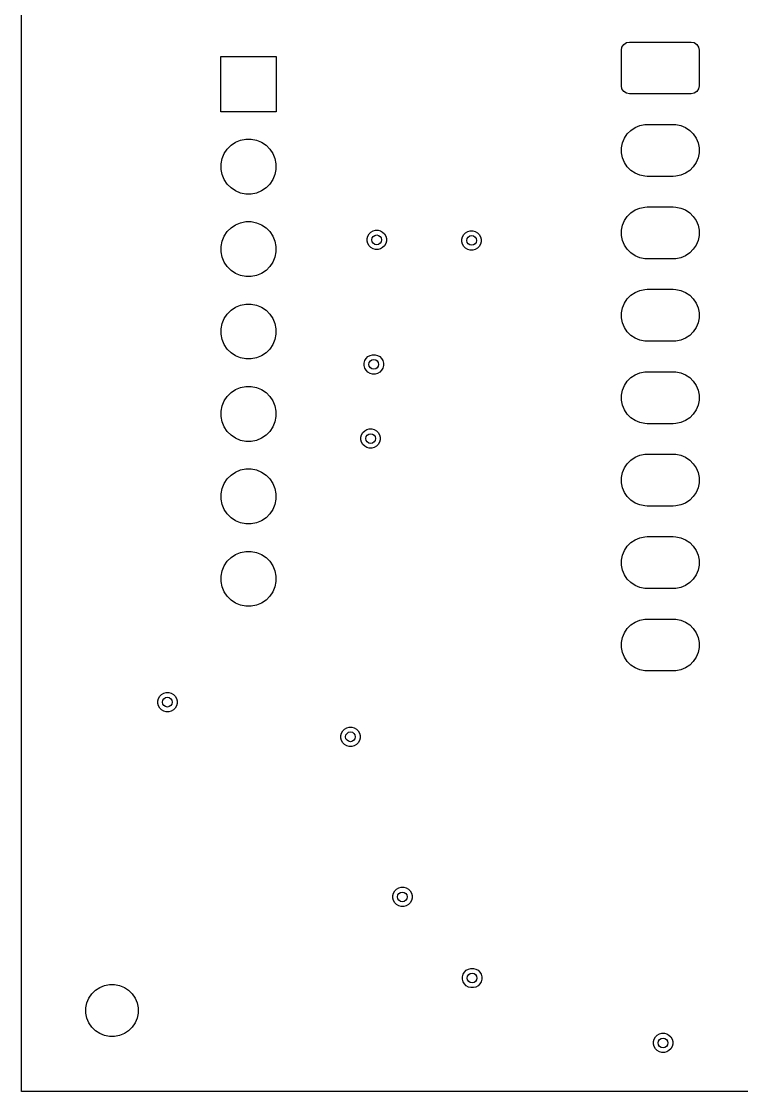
# Model space of a CAD drawing. Extents: x 44.5 to 133, y -119 to -55.5.
# Drawn here: x 44.5 to 66.7, y -119 to -86.02 of the extents above; entities that cross this region are included whole.
import ezdxf

# ---------------------------------------------------------------- set-up
doc = ezdxf.new("R2010")
doc.units = 0
doc.layers.add('BLACK', color=7, linetype='CONTINUOUS')

msp = doc.modelspace()

# ---------------------------------------------------------------- linework, layer by layer
at = {"layer": 'BLACK', "linetype": 'CONTINUOUS'}
for p, q in [((44.5, -119), (44.5, -55.5)), ((63.063223, -86.733223), (63.144329, -86.67903)), ((63.144329, -86.67903), (63.24, -86.66)), ((63.24, -86.66), (65.14, -86.66)), ((65.14, -86.66), (65.235671, -86.67903)), ((65.235671, -86.67903), (65.316777, -86.733223)), ((62.99, -86.91), (63.00903, -86.814329)), ((62.99, -88.01), (62.99, -86.91)), ((63.00903, -86.814329), (63.063223, -86.733223)), ((65.316777, -86.733223), (65.37097, -86.814329)), ((65.37097, -86.814329), (65.39, -86.91)), ((65.39, -86.91), (65.39, -88.01)), ((50.65, -88.81), (50.65, -87.11)), ((50.65, -87.11), (52.35, -87.11)), ((52.35, -87.11), (52.35, -88.81)), ((63.00903, -88.105671), (62.99, -88.01)), ((65.39, -88.01), (65.37097, -88.105671)), ((63.063223, -88.186777), (63.00903, -88.105671)), ((63.144329, -88.24097), (63.063223, -88.186777)), ((63.24, -88.26), (63.144329, -88.24097)), ((65.14, -88.26), (63.24, -88.26)), ((65.235671, -88.24097), (65.14, -88.26)), ((65.316777, -88.186777), (65.235671, -88.24097)), ((65.37097, -88.105671), (65.316777, -88.186777)), ((52.35, -88.81), (50.65, -88.81)), ((63.282485, -89.381592), (63.412883, -89.294463)), ((63.412883, -89.294463), (63.557772, -89.234448)), ((63.557772, -89.234448), (63.711586, -89.203852)), ((63.711586, -89.203852), (63.79, -89.2)), ((63.79, -89.2), (64.59, -89.2)), ((64.59, -89.2), (64.668414, -89.203852)), ((64.668414, -89.203852), (64.822228, -89.234448)), ((64.822228, -89.234448), (64.967117, -89.294463)), ((64.967117, -89.294463), (65.097515, -89.381592)), ((51.099313, -89.750367), (51.253258, -89.686601)), ((51.253258, -89.686601), (51.416685, -89.654093)), ((51.416685, -89.654093), (51.583315, -89.654093)), ((51.583315, -89.654093), (51.746742, -89.686601)), ((51.746742, -89.686601), (51.900687, -89.750367)), ((63.024448, -89.767772), (63.084463, -89.622883)), ((63.084463, -89.622883), (63.171592, -89.492485)), ((63.171592, -89.492485), (63.282485, -89.381592)), ((65.097515, -89.381592), (65.208408, -89.492485)), ((65.208408, -89.492485), (65.295537, -89.622883)), ((65.295537, -89.622883), (65.355552, -89.767772)), ((50.750367, -90.099313), (50.842941, -89.960766)), ((50.842941, -89.960766), (50.960766, -89.842941)), ((50.960766, -89.842941), (51.099313, -89.750367)), ((51.900687, -89.750367), (52.039234, -89.842941)), ((52.039234, -89.842941), (52.157059, -89.960766)), ((52.157059, -89.960766), (52.249633, -90.099313)), ((62.993852, -89.921586), (63.024448, -89.767772)), ((62.993852, -90.078414), (62.993852, -89.921586)), ((65.355552, -89.767772), (65.386148, -89.921586)), ((65.386148, -89.921586), (65.386148, -90.078414)), ((50.654093, -90.416685), (50.686601, -90.253258)), ((50.686601, -90.253258), (50.750367, -90.099313)), ((52.249633, -90.099313), (52.313399, -90.253258)), ((52.313399, -90.253258), (52.345907, -90.416685)), ((63.024448, -90.232228), (62.993852, -90.078414)), ((63.084463, -90.377117), (63.024448, -90.232228)), ((65.355552, -90.232228), (65.295537, -90.377117)), ((65.386148, -90.078414), (65.355552, -90.232228)), ((50.654093, -90.583315), (50.654093, -90.416685)), ((50.686601, -90.746742), (50.654093, -90.583315)), ((52.345907, -90.583315), (52.313399, -90.746742)), ((52.345907, -90.416685), (52.345907, -90.583315)), ((63.171592, -90.507515), (63.084463, -90.377117)), ((63.282485, -90.618408), (63.171592, -90.507515)), ((63.412883, -90.705537), (63.282485, -90.618408)), ((65.097515, -90.618408), (64.967117, -90.705537)), ((65.208408, -90.507515), (65.097515, -90.618408)), ((65.295537, -90.377117), (65.208408, -90.507515)), ((50.750367, -90.900687), (50.686601, -90.746742)), ((50.842941, -91.039234), (50.750367, -90.900687)), ((52.249633, -90.900687), (52.157059, -91.039234)), ((52.313399, -90.746742), (52.249633, -90.900687)), ((63.557772, -90.765552), (63.412883, -90.705537)), ((63.711586, -90.796148), (63.557772, -90.765552)), ((63.79, -90.8), (63.711586, -90.796148)), ((64.59, -90.8), (63.79, -90.8)), ((64.668414, -90.796148), (64.59, -90.8)), ((64.822228, -90.765552), (64.668414, -90.796148)), ((64.967117, -90.705537), (64.822228, -90.765552)), ((50.960766, -91.157059), (50.842941, -91.039234)), ((51.099313, -91.249633), (50.960766, -91.157059)), ((51.253258, -91.313399), (51.099313, -91.249633)), ((51.416685, -91.345907), (51.253258, -91.313399)), ((51.746742, -91.313399), (51.583315, -91.345907)), ((51.900687, -91.249633), (51.746742, -91.313399)), ((52.039234, -91.157059), (51.900687, -91.249633)), ((52.157059, -91.039234), (52.039234, -91.157059)), ((51.583315, -91.345907), (51.416685, -91.345907)), ((63.171592, -92.032485), (63.282485, -91.921592)), ((63.282485, -91.921592), (63.412883, -91.834463)), ((63.412883, -91.834463), (63.557772, -91.774448)), ((63.557772, -91.774448), (63.711586, -91.743852)), ((63.711586, -91.743852), (63.79, -91.74)), ((63.79, -91.74), (64.59, -91.74)), ((64.59, -91.74), (64.668414, -91.743852)), ((64.668414, -91.743852), (64.822228, -91.774448)), ((64.822228, -91.774448), (64.967117, -91.834463)), ((64.967117, -91.834463), (65.097515, -91.921592)), ((65.097515, -91.921592), (65.208408, -92.032485)), ((50.960766, -92.382941), (51.099313, -92.290367)), ((51.099313, -92.290367), (51.253258, -92.226601)), ((51.253258, -92.226601), (51.416685, -92.194093)), ((51.416685, -92.194093), (51.583315, -92.194093)), ((51.583315, -92.194093), (51.746742, -92.226601)), ((51.746742, -92.226601), (51.900687, -92.290367)), ((51.900687, -92.290367), (52.039234, -92.382941)), ((62.993852, -92.461586), (63.024448, -92.307772)), ((63.024448, -92.307772), (63.084463, -92.162883)), ((63.084463, -92.162883), (63.171592, -92.032485)), ((65.208408, -92.032485), (65.295537, -92.162883)), ((65.295537, -92.162883), (65.355552, -92.307772)), ((65.355552, -92.307772), (65.386148, -92.461586)), ((50.686601, -92.793258), (50.750367, -92.639313)), ((50.750367, -92.639313), (50.842941, -92.500766)), ((50.842941, -92.500766), (50.960766, -92.382941)), ((52.039234, -92.382941), (52.157059, -92.500766)), ((52.157059, -92.500766), (52.249633, -92.639313)), ((52.249633, -92.639313), (52.313399, -92.793258)), ((55.153867, -92.717042), (55.174136, -92.641395)), ((55.174136, -92.641395), (55.213294, -92.573572)), ((55.213294, -92.573572), (55.268672, -92.518194)), ((55.268672, -92.518194), (55.336495, -92.479036)), ((55.336495, -92.479036), (55.412142, -92.458767)), ((55.412142, -92.458767), (55.490458, -92.458767)), ((55.490458, -92.458767), (55.566105, -92.479036)), ((55.566105, -92.479036), (55.633928, -92.518194)), ((55.633928, -92.518194), (55.689306, -92.573572)), ((55.689306, -92.573572), (55.728464, -92.641395)), ((55.728464, -92.641395), (55.748733, -92.717042)), ((58.077167, -92.735242), (58.097436, -92.659595)), ((58.097436, -92.659595), (58.136594, -92.591772)), ((58.136594, -92.591772), (58.191972, -92.536394)), ((58.191972, -92.536394), (58.259795, -92.497236)), ((58.259795, -92.497236), (58.335442, -92.476967)), ((58.335442, -92.476967), (58.413758, -92.476967)), ((58.413758, -92.476967), (58.489405, -92.497236)), ((58.489405, -92.497236), (58.557228, -92.536394)), ((58.557228, -92.536394), (58.612606, -92.591772)), ((58.612606, -92.591772), (58.651764, -92.659595)), ((58.651764, -92.659595), (58.672033, -92.735242)), ((62.993852, -92.618414), (62.993852, -92.461586)), ((63.024448, -92.772228), (62.993852, -92.618414)), ((65.386148, -92.618414), (65.355552, -92.772228)), ((65.386148, -92.461586), (65.386148, -92.618414)), ((50.654093, -92.956685), (50.686601, -92.793258)), ((50.654093, -93.123315), (50.654093, -92.956685)), ((52.313399, -92.793258), (52.345907, -92.956685)), ((52.345907, -92.956685), (52.345907, -93.123315)), ((55.153867, -92.795358), (55.153867, -92.717042)), ((55.174136, -92.871005), (55.153867, -92.795358)), ((55.213294, -92.938828), (55.174136, -92.871005)), ((55.268672, -92.994206), (55.213294, -92.938828)), ((55.689306, -92.938828), (55.633928, -92.994206)), ((55.728464, -92.871005), (55.689306, -92.938828)), ((55.748733, -92.795358), (55.728464, -92.871005)), ((55.748733, -92.717042), (55.748733, -92.795358)), ((58.077167, -92.813558), (58.077167, -92.735242)), ((58.097436, -92.889205), (58.077167, -92.813558)), ((58.136594, -92.957028), (58.097436, -92.889205)), ((58.191972, -93.012406), (58.136594, -92.957028)), ((58.612606, -92.957028), (58.557228, -93.012406)), ((58.651764, -92.889205), (58.612606, -92.957028)), ((58.672033, -92.813558), (58.651764, -92.889205)), ((58.672033, -92.735242), (58.672033, -92.813558)), ((63.084463, -92.917117), (63.024448, -92.772228)), ((63.171592, -93.047515), (63.084463, -92.917117)), ((65.295537, -92.917117), (65.208408, -93.047515)), ((65.355552, -92.772228), (65.295537, -92.917117)), ((50.686601, -93.286742), (50.654093, -93.123315)), ((50.750367, -93.440687), (50.686601, -93.286742)), ((52.313399, -93.286742), (52.249633, -93.440687)), ((52.345907, -93.123315), (52.313399, -93.286742)), ((55.336495, -93.033364), (55.268672, -92.994206)), ((55.412142, -93.053633), (55.336495, -93.033364)), ((55.490458, -93.053633), (55.412142, -93.053633)), ((55.566105, -93.033364), (55.490458, -93.053633)), ((55.633928, -92.994206), (55.566105, -93.033364)), ((58.259795, -93.051564), (58.191972, -93.012406)), ((58.335442, -93.071833), (58.259795, -93.051564)), ((58.413758, -93.071833), (58.335442, -93.071833)), ((58.489405, -93.051564), (58.413758, -93.071833)), ((58.557228, -93.012406), (58.489405, -93.051564)), ((63.282485, -93.158408), (63.171592, -93.047515)), ((63.412883, -93.245537), (63.282485, -93.158408)), ((63.557772, -93.305552), (63.412883, -93.245537)), ((63.711586, -93.336148), (63.557772, -93.305552)), ((64.822228, -93.305552), (64.668414, -93.336148)), ((64.967117, -93.245537), (64.822228, -93.305552)), ((65.097515, -93.158408), (64.967117, -93.245537)), ((65.208408, -93.047515), (65.097515, -93.158408)), ((50.842941, -93.579234), (50.750367, -93.440687)), ((50.960766, -93.697059), (50.842941, -93.579234)), ((52.157059, -93.579234), (52.039234, -93.697059)), ((52.249633, -93.440687), (52.157059, -93.579234)), ((63.79, -93.34), (63.711586, -93.336148)), ((64.59, -93.34), (63.79, -93.34)), ((64.668414, -93.336148), (64.59, -93.34)), ((51.099313, -93.789633), (50.960766, -93.697059)), ((51.253258, -93.853399), (51.099313, -93.789633)), ((51.416685, -93.885907), (51.253258, -93.853399)), ((51.583315, -93.885907), (51.416685, -93.885907)), ((51.746742, -93.853399), (51.583315, -93.885907)), ((51.900687, -93.789633), (51.746742, -93.853399)), ((52.039234, -93.697059), (51.900687, -93.789633)), ((63.557772, -94.314448), (63.711586, -94.283852)), ((63.711586, -94.283852), (63.79, -94.28)), ((63.79, -94.28), (64.59, -94.28)), ((64.59, -94.28), (64.668414, -94.283852)), ((64.668414, -94.283852), (64.822228, -94.314448)), ((63.084463, -94.702883), (63.171592, -94.572485)), ((63.171592, -94.572485), (63.282485, -94.461592)), ((63.282485, -94.461592), (63.412883, -94.374463)), ((63.412883, -94.374463), (63.557772, -94.314448)), ((64.822228, -94.314448), (64.967117, -94.374463)), ((64.967117, -94.374463), (65.097515, -94.461592)), ((65.097515, -94.461592), (65.208408, -94.572485)), ((65.208408, -94.572485), (65.295537, -94.702883)), ((50.842941, -95.040766), (50.960766, -94.922941)), ((50.960766, -94.922941), (51.099313, -94.830367)), ((51.099313, -94.830367), (51.253258, -94.766601)), ((51.253258, -94.766601), (51.416685, -94.734093)), ((51.416685, -94.734093), (51.583315, -94.734093)), ((51.583315, -94.734093), (51.746742, -94.766601)), ((51.746742, -94.766601), (51.900687, -94.830367)), ((51.900687, -94.830367), (52.039234, -94.922941)), ((52.039234, -94.922941), (52.157059, -95.040766)), ((62.993852, -95.001586), (63.024448, -94.847772)), ((63.024448, -94.847772), (63.084463, -94.702883)), ((65.295537, -94.702883), (65.355552, -94.847772)), ((65.355552, -94.847772), (65.386148, -95.001586)), ((50.686601, -95.333258), (50.750367, -95.179313)), ((50.750367, -95.179313), (50.842941, -95.040766)), ((52.157059, -95.040766), (52.249633, -95.179313)), ((52.249633, -95.179313), (52.313399, -95.333258)), ((62.993852, -95.158414), (62.993852, -95.001586)), ((63.024448, -95.312228), (62.993852, -95.158414)), ((65.386148, -95.158414), (65.355552, -95.312228)), ((65.386148, -95.001586), (65.386148, -95.158414)), ((50.654093, -95.496685), (50.686601, -95.333258)), ((50.654093, -95.663315), (50.654093, -95.496685)), ((52.313399, -95.333258), (52.345907, -95.496685)), ((52.345907, -95.496685), (52.345907, -95.663315)), ((63.084463, -95.457117), (63.024448, -95.312228)), ((63.171592, -95.587515), (63.084463, -95.457117)), ((63.282485, -95.698408), (63.171592, -95.587515)), ((65.208408, -95.587515), (65.097515, -95.698408)), ((65.295537, -95.457117), (65.208408, -95.587515)), ((65.355552, -95.312228), (65.295537, -95.457117)), ((50.686601, -95.826742), (50.654093, -95.663315)), ((50.750367, -95.980687), (50.686601, -95.826742)), ((52.313399, -95.826742), (52.249633, -95.980687)), ((52.345907, -95.663315), (52.313399, -95.826742)), ((63.412883, -95.785537), (63.282485, -95.698408)), ((63.557772, -95.845552), (63.412883, -95.785537)), ((63.711586, -95.876148), (63.557772, -95.845552)), ((63.79, -95.88), (63.711586, -95.876148)), ((64.59, -95.88), (63.79, -95.88)), ((64.668414, -95.876148), (64.59, -95.88)), ((64.822228, -95.845552), (64.668414, -95.876148)), ((64.967117, -95.785537), (64.822228, -95.845552)), ((65.097515, -95.698408), (64.967117, -95.785537)), ((50.842941, -96.119234), (50.750367, -95.980687)), ((50.960766, -96.237059), (50.842941, -96.119234)), ((51.099313, -96.329633), (50.960766, -96.237059)), ((52.039234, -96.237059), (51.900687, -96.329633)), ((52.157059, -96.119234), (52.039234, -96.237059)), ((52.249633, -95.980687), (52.157059, -96.119234)), ((51.253258, -96.393399), (51.099313, -96.329633)), ((51.416685, -96.425907), (51.253258, -96.393399)), ((51.583315, -96.425907), (51.416685, -96.425907)), ((51.746742, -96.393399), (51.583315, -96.425907)), ((51.900687, -96.329633), (51.746742, -96.393399)), ((55.063067, -96.553742), (55.083336, -96.478095)), ((55.063067, -96.632058), (55.063067, -96.553742)), ((55.083336, -96.478095), (55.122494, -96.410272)), ((55.122494, -96.410272), (55.177872, -96.354894)), ((55.177872, -96.354894), (55.245695, -96.315736)), ((55.245695, -96.315736), (55.321342, -96.295467)), ((55.321342, -96.295467), (55.399658, -96.295467)), ((55.399658, -96.295467), (55.475305, -96.315736)), ((55.475305, -96.315736), (55.543128, -96.354894)), ((55.543128, -96.354894), (55.598506, -96.410272)), ((55.598506, -96.410272), (55.637664, -96.478095)), ((55.637664, -96.478095), (55.657933, -96.553742)), ((55.657933, -96.553742), (55.657933, -96.632058)), ((55.083336, -96.707705), (55.063067, -96.632058)), ((55.122494, -96.775528), (55.083336, -96.707705)), ((55.177872, -96.830906), (55.122494, -96.775528)), ((55.245695, -96.870064), (55.177872, -96.830906)), ((55.321342, -96.890333), (55.245695, -96.870064)), ((55.399658, -96.890333), (55.321342, -96.890333)), ((55.475305, -96.870064), (55.399658, -96.890333)), ((55.543128, -96.830906), (55.475305, -96.870064)), ((55.598506, -96.775528), (55.543128, -96.830906)), ((55.637664, -96.707705), (55.598506, -96.775528)), ((55.657933, -96.632058), (55.637664, -96.707705)), ((63.282485, -97.001592), (63.412883, -96.914463)), ((63.412883, -96.914463), (63.557772, -96.854448)), ((63.557772, -96.854448), (63.711586, -96.823852)), ((63.711586, -96.823852), (63.79, -96.82)), ((63.79, -96.82), (64.59, -96.82)), ((64.59, -96.82), (64.668414, -96.823852)), ((64.668414, -96.823852), (64.822228, -96.854448)), ((64.822228, -96.854448), (64.967117, -96.914463)), ((64.967117, -96.914463), (65.097515, -97.001592)), ((51.253258, -97.306601), (51.416685, -97.274093)), ((51.416685, -97.274093), (51.583315, -97.274093)), ((51.583315, -97.274093), (51.746742, -97.306601)), ((63.024448, -97.387772), (63.084463, -97.242883)), ((63.084463, -97.242883), (63.171592, -97.112485)), ((63.171592, -97.112485), (63.282485, -97.001592)), ((65.097515, -97.001592), (65.208408, -97.112485)), ((65.208408, -97.112485), (65.295537, -97.242883)), ((65.295537, -97.242883), (65.355552, -97.387772)), ((50.750367, -97.719313), (50.842941, -97.580766)), ((50.842941, -97.580766), (50.960766, -97.462941)), ((50.960766, -97.462941), (51.099313, -97.370367)), ((51.099313, -97.370367), (51.253258, -97.306601)), ((51.746742, -97.306601), (51.900687, -97.370367)), ((51.900687, -97.370367), (52.039234, -97.462941)), ((52.039234, -97.462941), (52.157059, -97.580766)), ((52.157059, -97.580766), (52.249633, -97.719313)), ((62.993852, -97.541586), (63.024448, -97.387772)), ((62.993852, -97.698414), (62.993852, -97.541586)), ((65.355552, -97.387772), (65.386148, -97.541586)), ((65.386148, -97.541586), (65.386148, -97.698414)), ((50.654093, -98.036685), (50.686601, -97.873258)), ((50.686601, -97.873258), (50.750367, -97.719313)), ((52.249633, -97.719313), (52.313399, -97.873258)), ((52.313399, -97.873258), (52.345907, -98.036685)), ((63.024448, -97.852228), (62.993852, -97.698414)), ((63.084463, -97.997117), (63.024448, -97.852228)), ((65.355552, -97.852228), (65.295537, -97.997117)), ((65.386148, -97.698414), (65.355552, -97.852228)), ((50.654093, -98.203315), (50.654093, -98.036685)), ((50.686601, -98.366742), (50.654093, -98.203315)), ((52.345907, -98.203315), (52.313399, -98.366742)), ((52.345907, -98.036685), (52.345907, -98.203315)), ((63.171592, -98.127515), (63.084463, -97.997117)), ((63.282485, -98.238408), (63.171592, -98.127515)), ((63.412883, -98.325537), (63.282485, -98.238408)), ((65.097515, -98.238408), (64.967117, -98.325537)), ((65.208408, -98.127515), (65.097515, -98.238408)), ((65.295537, -97.997117), (65.208408, -98.127515)), ((50.750367, -98.520687), (50.686601, -98.366742)), ((50.842941, -98.659234), (50.750367, -98.520687)), ((52.249633, -98.520687), (52.157059, -98.659234)), ((52.313399, -98.366742), (52.249633, -98.520687)), ((55.147195, -98.601136), (55.222842, -98.580867)), ((55.222842, -98.580867), (55.301158, -98.580867)), ((55.301158, -98.580867), (55.376805, -98.601136)), ((63.557772, -98.385552), (63.412883, -98.325537)), ((63.711586, -98.416148), (63.557772, -98.385552)), ((63.79, -98.42), (63.711586, -98.416148)), ((64.59, -98.42), (63.79, -98.42)), ((64.668414, -98.416148), (64.59, -98.42)), ((64.822228, -98.385552), (64.668414, -98.416148)), ((64.967117, -98.325537), (64.822228, -98.385552)), ((50.960766, -98.777059), (50.842941, -98.659234)), ((51.099313, -98.869633), (50.960766, -98.777059)), ((51.253258, -98.933399), (51.099313, -98.869633)), ((51.900687, -98.869633), (51.746742, -98.933399)), ((52.039234, -98.777059), (51.900687, -98.869633)), ((52.157059, -98.659234), (52.039234, -98.777059)), ((54.964567, -98.839142), (54.984836, -98.763495)), ((54.964567, -98.917458), (54.964567, -98.839142)), ((54.984836, -98.993105), (54.964567, -98.917458)), ((54.984836, -98.763495), (55.023994, -98.695672)), ((55.023994, -98.695672), (55.079372, -98.640294)), ((55.079372, -98.640294), (55.147195, -98.601136)), ((55.376805, -98.601136), (55.444628, -98.640294)), ((55.444628, -98.640294), (55.500006, -98.695672)), ((55.500006, -98.695672), (55.539164, -98.763495)), ((55.539164, -98.763495), (55.559433, -98.839142)), ((55.559433, -98.917458), (55.539164, -98.993105)), ((55.559433, -98.839142), (55.559433, -98.917458)), ((51.416685, -98.965907), (51.253258, -98.933399)), ((51.583315, -98.965907), (51.416685, -98.965907)), ((51.746742, -98.933399), (51.583315, -98.965907)), ((55.023994, -99.060928), (54.984836, -98.993105)), ((55.079372, -99.116306), (55.023994, -99.060928)), ((55.147195, -99.155464), (55.079372, -99.116306)), ((55.222842, -99.175733), (55.147195, -99.155464)), ((55.301158, -99.175733), (55.222842, -99.175733)), ((55.376805, -99.155464), (55.301158, -99.175733)), ((55.444628, -99.116306), (55.376805, -99.155464)), ((55.500006, -99.060928), (55.444628, -99.116306)), ((55.539164, -98.993105), (55.500006, -99.060928)), ((63.171592, -99.652485), (63.282485, -99.541592)), ((63.282485, -99.541592), (63.412883, -99.454463)), ((63.412883, -99.454463), (63.557772, -99.394448)), ((63.557772, -99.394448), (63.711586, -99.363852)), ((63.711586, -99.363852), (63.79, -99.36)), ((63.79, -99.36), (64.59, -99.36)), ((64.59, -99.36), (64.668414, -99.363852)), ((64.668414, -99.363852), (64.822228, -99.394448)), ((64.822228, -99.394448), (64.967117, -99.454463)), ((64.967117, -99.454463), (65.097515, -99.541592)), ((65.097515, -99.541592), (65.208408, -99.652485)), ((50.960766, -100.002941), (51.099313, -99.910367)), ((51.099313, -99.910367), (51.253258, -99.846601)), ((51.253258, -99.846601), (51.416685, -99.814093)), ((51.416685, -99.814093), (51.583315, -99.814093)), ((51.583315, -99.814093), (51.746742, -99.846601)), ((51.746742, -99.846601), (51.900687, -99.910367)), ((51.900687, -99.910367), (52.039234, -100.002941)), ((63.024448, -99.927772), (63.084463, -99.782883)), ((63.084463, -99.782883), (63.171592, -99.652485)), ((65.208408, -99.652485), (65.295537, -99.782883)), ((65.295537, -99.782883), (65.355552, -99.927772)), ((50.750367, -100.259313), (50.842941, -100.120766)), ((50.842941, -100.120766), (50.960766, -100.002941)), ((52.039234, -100.002941), (52.157059, -100.120766)), ((52.157059, -100.120766), (52.249633, -100.259313)), ((62.993852, -100.081586), (63.024448, -99.927772)), ((62.993852, -100.238414), (62.993852, -100.081586)), ((63.024448, -100.392228), (62.993852, -100.238414)), ((65.355552, -99.927772), (65.386148, -100.081586)), ((65.386148, -100.238414), (65.355552, -100.392228)), ((65.386148, -100.081586), (65.386148, -100.238414)), ((50.654093, -100.576685), (50.686601, -100.413258)), ((50.686601, -100.413258), (50.750367, -100.259313)), ((52.249633, -100.259313), (52.313399, -100.413258)), ((52.313399, -100.413258), (52.345907, -100.576685)), ((63.084463, -100.537117), (63.024448, -100.392228)), ((63.171592, -100.667515), (63.084463, -100.537117)), ((65.295537, -100.537117), (65.208408, -100.667515)), ((65.355552, -100.392228), (65.295537, -100.537117)), ((50.654093, -100.743315), (50.654093, -100.576685)), ((50.686601, -100.906742), (50.654093, -100.743315)), ((52.345907, -100.743315), (52.313399, -100.906742)), ((52.345907, -100.576685), (52.345907, -100.743315)), ((63.282485, -100.778408), (63.171592, -100.667515)), ((63.412883, -100.865537), (63.282485, -100.778408)), ((63.557772, -100.925552), (63.412883, -100.865537)), ((64.967117, -100.865537), (64.822228, -100.925552)), ((65.097515, -100.778408), (64.967117, -100.865537)), ((65.208408, -100.667515), (65.097515, -100.778408)), ((50.750367, -101.060687), (50.686601, -100.906742)), ((50.842941, -101.199234), (50.750367, -101.060687)), ((50.960766, -101.317059), (50.842941, -101.199234)), ((52.157059, -101.199234), (52.039234, -101.317059)), ((52.249633, -101.060687), (52.157059, -101.199234)), ((52.313399, -100.906742), (52.249633, -101.060687)), ((63.711586, -100.956148), (63.557772, -100.925552)), ((63.79, -100.96), (63.711586, -100.956148)), ((64.59, -100.96), (63.79, -100.96)), ((64.668414, -100.956148), (64.59, -100.96)), ((64.822228, -100.925552), (64.668414, -100.956148)), ((51.099313, -101.409633), (50.960766, -101.317059)), ((51.253258, -101.473399), (51.099313, -101.409633)), ((51.416685, -101.505907), (51.253258, -101.473399)), ((51.583315, -101.505907), (51.416685, -101.505907)), ((51.746742, -101.473399), (51.583315, -101.505907)), ((51.900687, -101.409633), (51.746742, -101.473399)), ((52.039234, -101.317059), (51.900687, -101.409633)), ((63.084463, -102.322883), (63.171592, -102.192485)), ((63.171592, -102.192485), (63.282485, -102.081592)), ((63.282485, -102.081592), (63.412883, -101.994463)), ((63.412883, -101.994463), (63.557772, -101.934448)), ((63.557772, -101.934448), (63.711586, -101.903852)), ((63.711586, -101.903852), (63.79, -101.9)), ((63.79, -101.9), (64.59, -101.9)), ((64.59, -101.9), (64.668414, -101.903852)), ((64.668414, -101.903852), (64.822228, -101.934448)), ((64.822228, -101.934448), (64.967117, -101.994463)), ((64.967117, -101.994463), (65.097515, -102.081592)), ((65.097515, -102.081592), (65.208408, -102.192485)), ((65.208408, -102.192485), (65.295537, -102.322883)), ((50.842941, -102.660766), (50.960766, -102.542941)), ((50.960766, -102.542941), (51.099313, -102.450367)), ((51.099313, -102.450367), (51.253258, -102.386601)), ((51.253258, -102.386601), (51.416685, -102.354093)), ((51.416685, -102.354093), (51.583315, -102.354093)), ((51.583315, -102.354093), (51.746742, -102.386601)), ((51.746742, -102.386601), (51.900687, -102.450367)), ((51.900687, -102.450367), (52.039234, -102.542941)), ((52.039234, -102.542941), (52.157059, -102.660766)), ((62.993852, -102.621586), (63.024448, -102.467772)), ((63.024448, -102.467772), (63.084463, -102.322883)), ((65.295537, -102.322883), (65.355552, -102.467772)), ((65.355552, -102.467772), (65.386148, -102.621586)), ((50.686601, -102.953258), (50.750367, -102.799313)), ((50.750367, -102.799313), (50.842941, -102.660766)), ((52.157059, -102.660766), (52.249633, -102.799313)), ((52.249633, -102.799313), (52.313399, -102.953258)), ((62.993852, -102.778414), (62.993852, -102.621586)), ((63.024448, -102.932228), (62.993852, -102.778414)), ((65.386148, -102.778414), (65.355552, -102.932228)), ((65.386148, -102.621586), (65.386148, -102.778414)), ((50.654093, -103.116685), (50.686601, -102.953258)), ((50.654093, -103.283315), (50.654093, -103.116685)), ((52.313399, -102.953258), (52.345907, -103.116685)), ((52.345907, -103.116685), (52.345907, -103.283315)), ((63.084463, -103.077117), (63.024448, -102.932228)), ((63.171592, -103.207515), (63.084463, -103.077117)), ((63.282485, -103.318408), (63.171592, -103.207515)), ((65.208408, -103.207515), (65.097515, -103.318408)), ((65.295537, -103.077117), (65.208408, -103.207515)), ((65.355552, -102.932228), (65.295537, -103.077117)), ((50.686601, -103.446742), (50.654093, -103.283315)), ((50.750367, -103.600687), (50.686601, -103.446742)), ((52.313399, -103.446742), (52.249633, -103.600687)), ((52.345907, -103.283315), (52.313399, -103.446742)), ((63.412883, -103.405537), (63.282485, -103.318408)), ((63.557772, -103.465552), (63.412883, -103.405537)), ((63.711586, -103.496148), (63.557772, -103.465552)), ((63.79, -103.5), (63.711586, -103.496148)), ((64.59, -103.5), (63.79, -103.5)), ((64.668414, -103.496148), (64.59, -103.5)), ((64.822228, -103.465552), (64.668414, -103.496148)), ((64.967117, -103.405537), (64.822228, -103.465552)), ((65.097515, -103.318408), (64.967117, -103.405537)), ((50.842941, -103.739234), (50.750367, -103.600687)), ((50.960766, -103.857059), (50.842941, -103.739234)), ((51.099313, -103.949633), (50.960766, -103.857059)), ((52.039234, -103.857059), (51.900687, -103.949633)), ((52.157059, -103.739234), (52.039234, -103.857059)), ((52.249633, -103.600687), (52.157059, -103.739234)), ((51.253258, -104.013399), (51.099313, -103.949633)), ((51.416685, -104.045907), (51.253258, -104.013399)), ((51.583315, -104.045907), (51.416685, -104.045907)), ((51.746742, -104.013399), (51.583315, -104.045907)), ((51.900687, -103.949633), (51.746742, -104.013399)), ((63.412883, -104.534463), (63.557772, -104.474448)), ((63.557772, -104.474448), (63.711586, -104.443852)), ((63.711586, -104.443852), (63.79, -104.44)), ((63.79, -104.44), (64.59, -104.44)), ((64.59, -104.44), (64.668414, -104.443852)), ((64.668414, -104.443852), (64.822228, -104.474448)), ((64.822228, -104.474448), (64.967117, -104.534463)), ((63.084463, -104.862883), (63.171592, -104.732485)), ((63.171592, -104.732485), (63.282485, -104.621592)), ((63.282485, -104.621592), (63.412883, -104.534463)), ((64.967117, -104.534463), (65.097515, -104.621592)), ((65.097515, -104.621592), (65.208408, -104.732485)), ((65.208408, -104.732485), (65.295537, -104.862883)), ((62.993852, -105.161586), (63.024448, -105.007772)), ((62.993852, -105.318414), (62.993852, -105.161586)), ((63.024448, -105.007772), (63.084463, -104.862883)), ((65.295537, -104.862883), (65.355552, -105.007772)), ((65.355552, -105.007772), (65.386148, -105.161586)), ((65.386148, -105.161586), (65.386148, -105.318414)), ((63.024448, -105.472228), (62.993852, -105.318414)), ((63.084463, -105.617117), (63.024448, -105.472228)), ((65.355552, -105.472228), (65.295537, -105.617117)), ((65.386148, -105.318414), (65.355552, -105.472228)), ((63.171592, -105.747515), (63.084463, -105.617117)), ((63.282485, -105.858408), (63.171592, -105.747515)), ((65.208408, -105.747515), (65.097515, -105.858408)), ((65.295537, -105.617117), (65.208408, -105.747515)), ((63.412883, -105.945537), (63.282485, -105.858408)), ((63.557772, -106.005552), (63.412883, -105.945537)), ((63.711586, -106.036148), (63.557772, -106.005552)), ((63.79, -106.04), (63.711586, -106.036148)), ((64.59, -106.04), (63.79, -106.04)), ((64.668414, -106.036148), (64.59, -106.04)), ((64.822228, -106.005552), (64.668414, -106.036148)), ((64.967117, -105.945537), (64.822228, -106.005552)), ((65.097515, -105.858408), (64.967117, -105.945537)), ((48.722836, -106.885195), (48.761994, -106.817372)), ((48.761994, -106.817372), (48.817372, -106.761994)), ((48.817372, -106.761994), (48.885195, -106.722836)), ((48.885195, -106.722836), (48.960842, -106.702567)), ((48.960842, -106.702567), (49.039158, -106.702567)), ((49.039158, -106.702567), (49.114805, -106.722836)), ((49.114805, -106.722836), (49.182628, -106.761994)), ((49.182628, -106.761994), (49.238006, -106.817372)), ((49.238006, -106.817372), (49.277164, -106.885195)), ((48.702567, -106.960842), (48.722836, -106.885195)), ((48.702567, -107.039158), (48.702567, -106.960842)), ((48.722836, -107.114805), (48.702567, -107.039158)), ((48.761994, -107.182628), (48.722836, -107.114805)), ((49.277164, -107.114805), (49.238006, -107.182628)), ((49.277164, -106.885195), (49.297433, -106.960842)), ((49.297433, -107.039158), (49.277164, -107.114805)), ((49.297433, -106.960842), (49.297433, -107.039158)), ((48.817372, -107.238006), (48.761994, -107.182628)), ((48.885195, -107.277164), (48.817372, -107.238006)), ((48.960842, -107.297433), (48.885195, -107.277164)), ((49.039158, -107.297433), (48.960842, -107.297433)), ((49.114805, -107.277164), (49.039158, -107.297433)), ((49.182628, -107.238006), (49.114805, -107.277164)), ((49.238006, -107.182628), (49.182628, -107.238006)), ((54.459072, -107.830394), (54.526895, -107.791236)), ((54.526895, -107.791236), (54.602542, -107.770967)), ((54.602542, -107.770967), (54.680858, -107.770967)), ((54.680858, -107.770967), (54.756505, -107.791236)), ((54.756505, -107.791236), (54.824328, -107.830394)), ((54.344267, -108.029242), (54.364536, -107.953595)), ((54.344267, -108.107558), (54.344267, -108.029242)), ((54.364536, -108.183205), (54.344267, -108.107558)), ((54.364536, -107.953595), (54.403694, -107.885772)), ((54.403694, -107.885772), (54.459072, -107.830394)), ((54.824328, -107.830394), (54.879706, -107.885772)), ((54.879706, -107.885772), (54.918864, -107.953595)), ((54.918864, -107.953595), (54.939133, -108.029242)), ((54.939133, -108.107558), (54.918864, -108.183205)), ((54.939133, -108.029242), (54.939133, -108.107558)), ((54.403694, -108.251028), (54.364536, -108.183205)), ((54.459072, -108.306406), (54.403694, -108.251028)), ((54.526895, -108.345564), (54.459072, -108.306406)), ((54.602542, -108.365833), (54.526895, -108.345564)), ((54.680858, -108.365833), (54.602542, -108.365833)), ((54.756505, -108.345564), (54.680858, -108.365833)), ((54.824328, -108.306406), (54.756505, -108.345564)), ((54.879706, -108.251028), (54.824328, -108.306406)), ((54.918864, -108.183205), (54.879706, -108.251028)), ((56.005394, -112.817372), (56.060772, -112.761994)), ((56.060772, -112.761994), (56.128595, -112.722836)), ((56.128595, -112.722836), (56.204242, -112.702567)), ((56.204242, -112.702567), (56.282558, -112.702567)), ((56.282558, -112.702567), (56.358205, -112.722836)), ((56.358205, -112.722836), (56.426028, -112.761994)), ((56.426028, -112.761994), (56.481406, -112.817372)), ((55.945967, -112.960842), (55.966236, -112.885195)), ((55.945967, -113.039158), (55.945967, -112.960842)), ((55.966236, -113.114805), (55.945967, -113.039158)), ((55.966236, -112.885195), (56.005394, -112.817372)), ((56.481406, -112.817372), (56.520564, -112.885195)), ((56.520564, -112.885195), (56.540833, -112.960842)), ((56.540833, -113.039158), (56.520564, -113.114805)), ((56.540833, -112.960842), (56.540833, -113.039158)), ((56.005394, -113.182628), (55.966236, -113.114805)), ((56.060772, -113.238006), (56.005394, -113.182628)), ((56.128595, -113.277164), (56.060772, -113.238006)), ((56.204242, -113.297433), (56.128595, -113.277164)), ((56.282558, -113.297433), (56.204242, -113.297433)), ((56.358205, -113.277164), (56.282558, -113.297433)), ((56.426028, -113.238006), (56.358205, -113.277164)), ((56.481406, -113.182628), (56.426028, -113.238006)), ((56.520564, -113.114805), (56.481406, -113.182628)), ((58.093667, -115.460842), (58.113936, -115.385195)), ((58.113936, -115.385195), (58.153094, -115.317372)), ((58.153094, -115.317372), (58.208472, -115.261994)), ((58.208472, -115.261994), (58.276295, -115.222836)), ((58.276295, -115.222836), (58.351942, -115.202567)), ((58.351942, -115.202567), (58.430258, -115.202567)), ((58.430258, -115.202567), (58.505905, -115.222836)), ((58.505905, -115.222836), (58.573728, -115.261994)), ((58.573728, -115.261994), (58.629106, -115.317372)), ((58.629106, -115.317372), (58.668264, -115.385195)), ((58.668264, -115.385195), (58.688533, -115.460842)), ((46.912425, -115.788195), (47.058602, -115.727647)), ((47.058602, -115.727647), (47.213783, -115.696779)), ((47.213783, -115.696779), (47.372003, -115.696779)), ((47.372003, -115.696779), (47.527184, -115.727647)), ((47.527184, -115.727647), (47.673361, -115.788195)), ((58.093667, -115.539158), (58.093667, -115.460842)), ((58.113936, -115.614805), (58.093667, -115.539158)), ((58.153094, -115.682628), (58.113936, -115.614805)), ((58.208472, -115.738006), (58.153094, -115.682628)), ((58.276295, -115.777164), (58.208472, -115.738006)), ((58.573728, -115.738006), (58.505905, -115.777164)), ((58.629106, -115.682628), (58.573728, -115.738006)), ((58.668264, -115.614805), (58.629106, -115.682628)), ((58.688533, -115.539158), (58.668264, -115.614805)), ((58.688533, -115.460842), (58.688533, -115.539158)), ((46.581088, -116.119532), (46.668991, -115.987977)), ((46.668991, -115.987977), (46.78087, -115.876098)), ((46.78087, -115.876098), (46.912425, -115.788195)), ((47.673361, -115.788195), (47.804916, -115.876098)), ((47.804916, -115.876098), (47.916795, -115.987977)), ((47.916795, -115.987977), (48.004698, -116.119532)), ((58.351942, -115.797433), (58.276295, -115.777164)), ((58.430258, -115.797433), (58.351942, -115.797433)), ((58.505905, -115.777164), (58.430258, -115.797433)), ((46.489672, -116.42089), (46.52054, -116.265709)), ((46.52054, -116.265709), (46.581088, -116.119532)), ((48.004698, -116.119532), (48.065246, -116.265709)), ((48.065246, -116.265709), (48.096114, -116.42089)), ((46.489672, -116.57911), (46.489672, -116.42089)), ((46.52054, -116.734291), (46.489672, -116.57911)), ((48.096114, -116.57911), (48.065246, -116.734291)), ((48.096114, -116.42089), (48.096114, -116.57911)), ((46.581088, -116.880468), (46.52054, -116.734291)), ((46.668991, -117.012023), (46.581088, -116.880468)), ((46.78087, -117.123902), (46.668991, -117.012023)), ((47.916795, -117.012023), (47.804916, -117.123902)), ((48.004698, -116.880468), (47.916795, -117.012023)), ((48.065246, -116.734291), (48.004698, -116.880468)), ((46.912425, -117.211805), (46.78087, -117.123902)), ((47.058602, -117.272353), (46.912425, -117.211805)), ((47.213783, -117.303221), (47.058602, -117.272353)), ((47.372003, -117.303221), (47.213783, -117.303221)), ((47.527184, -117.272353), (47.372003, -117.303221)), ((47.673361, -117.211805), (47.527184, -117.272353)), ((47.804916, -117.123902), (47.673361, -117.211805)), ((63.978367, -117.460842), (63.998636, -117.385195)), ((63.998636, -117.385195), (64.037794, -117.317372)), ((64.037794, -117.317372), (64.093172, -117.261994)), ((64.093172, -117.261994), (64.160995, -117.222836)), ((64.160995, -117.222836), (64.236642, -117.202567)), ((64.236642, -117.202567), (64.314958, -117.202567)), ((64.314958, -117.202567), (64.390605, -117.222836)), ((64.390605, -117.222836), (64.458428, -117.261994)), ((64.458428, -117.261994), (64.513806, -117.317372)), ((64.513806, -117.317372), (64.552964, -117.385195)), ((64.552964, -117.385195), (64.573233, -117.460842)), ((63.978367, -117.539158), (63.978367, -117.460842)), ((63.998636, -117.614805), (63.978367, -117.539158)), ((64.037794, -117.682628), (63.998636, -117.614805)), ((64.093172, -117.738006), (64.037794, -117.682628)), ((64.513806, -117.682628), (64.458428, -117.738006)), ((64.552964, -117.614805), (64.513806, -117.682628)), ((64.573233, -117.539158), (64.552964, -117.614805)), ((64.573233, -117.460842), (64.573233, -117.539158)), ((64.160995, -117.777164), (64.093172, -117.738006)), ((64.236642, -117.797433), (64.160995, -117.777164)), ((64.314958, -117.797433), (64.236642, -117.797433)), ((64.390605, -117.777164), (64.314958, -117.797433)), ((64.458428, -117.738006), (64.390605, -117.777164)), ((133, -119), (44.5, -119))]:
    msp.add_line(p, q, dxfattribs=at)
at = {"layer": 'BLACK'}
for centre in [(55.4513, -92.7562), (58.3746, -92.7744), (55.3605, -96.5929), (55.262, -98.8783), (49, -107), (54.6417, -108.0684), (56.2434, -113), (58.3911, -115.5), (64.2758, -117.5)]:
    msp.add_circle(centre, 0.15, dxfattribs=at)

doc.saveas('drawing.dxf')
